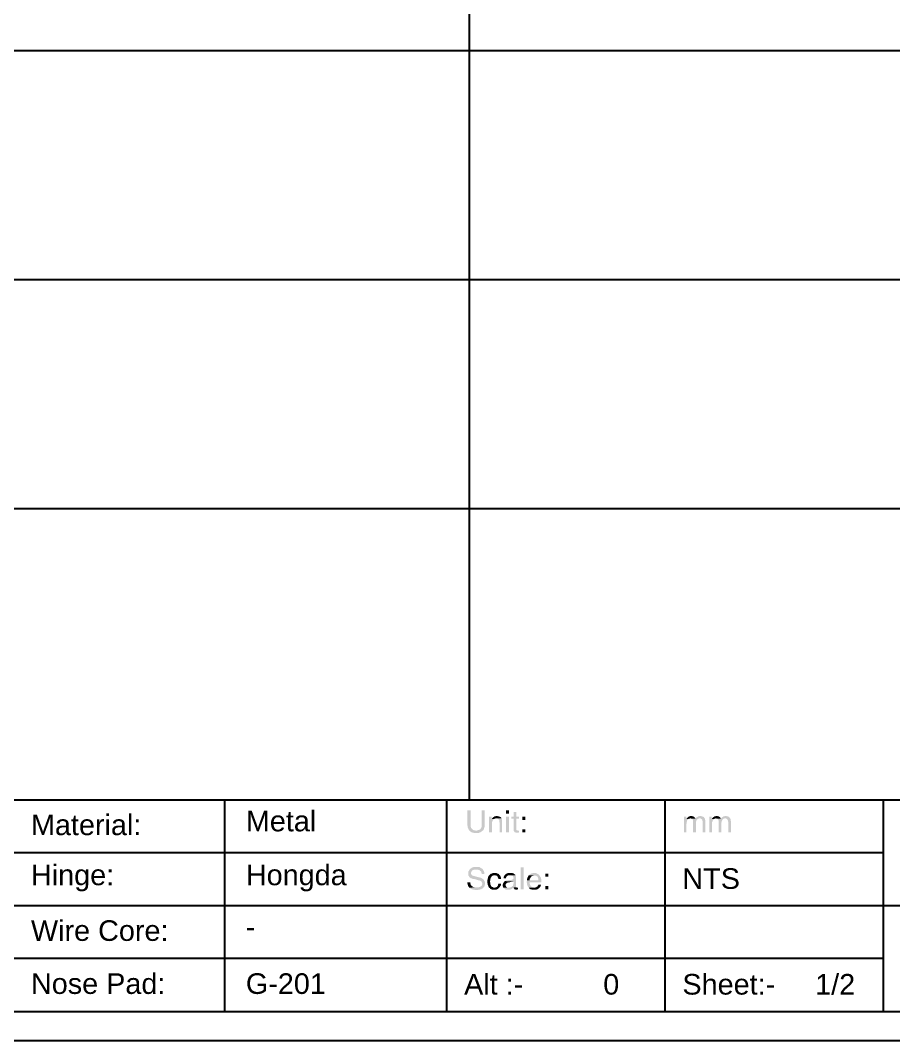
# Model space of a CAD drawing. Header units: inches. Extents: x 3613 to 8393, y -2205 to -794.
# Drawn here: x 3803.3 to 3930.4, y -2204.9 to -2056.4 of the extents above; entities that cross this region are included whole.
import ezdxf

# ---------------------------------------------------------------- set-up
doc = ezdxf.new("R2010")
doc.units = ezdxf.units.IN
doc.header["$MEASUREMENT"] = 0
doc.styles.get("Standard").update_dxf_attribs({"font": 'arial.ttf'})

msp = doc.modelspace()

# ---------------------------------------------------------------- hatches: boundary and pattern name
at = {"transparency": 33554559}
for points in [[(3868.805, -2171.348), (3868.353, -2171.348), (3868.353, -2173.56), (3868.398, -2173.65), (3868.398, -2173.83), (3868.444, -2173.921), (3868.489, -2174.011), (3868.489, -2174.101), (3868.534, -2174.146), (3868.579, -2174.191), (3868.624, -2174.282), (3869.617, -2174.282), (3869.527, -2174.282), (3869.437, -2174.237), (3869.256, -2174.237), (3869.211, -2174.191), (3869.121, -2174.146), (3869.075, -2174.101), (3869.03, -2174.056), (3868.985, -2174.011), (3868.94, -2173.966), (3868.895, -2173.875), (3868.895, -2173.83), (3868.85, -2173.74), (3868.805, -2173.65), (3868.805, -2173.379)], [(3870.881, -2171.348), (3870.429, -2171.348), (3870.429, -2173.379), (3870.429, -2173.695), (3870.384, -2173.785), (3870.384, -2173.83), (3870.339, -2173.921), (3870.294, -2173.966), (3870.249, -2174.056), (3870.204, -2174.101), (3870.114, -2174.146), (3870.068, -2174.191), (3869.978, -2174.191), (3869.888, -2174.237), (3869.798, -2174.237), (3869.707, -2174.282), (3868.624, -2174.282), (3868.669, -2174.327), (3868.714, -2174.372), (3868.805, -2174.417), (3868.85, -2174.462), (3868.94, -2174.507), (3868.985, -2174.552), (3869.075, -2174.552), (3869.166, -2174.598), (3869.256, -2174.598), (3869.346, -2174.643), (3869.978, -2174.643), (3870.068, -2174.598), (3870.159, -2174.552), (3870.204, -2174.552), (3870.294, -2174.507), (3870.339, -2174.462), (3870.429, -2174.417), (3870.475, -2174.372), (3870.565, -2174.327), (3870.565, -2174.282), (3870.655, -2174.237), (3870.7, -2174.146), (3870.745, -2174.101), (3870.745, -2174.011), (3870.79, -2173.921), (3870.836, -2173.875), (3870.836, -2173.785), (3870.881, -2173.695), (3870.881, -2173.379)], [(3871.874, -2172.251), (3871.513, -2172.251), (3871.513, -2174.552), (3871.919, -2174.552), (3871.919, -2173.334), (3871.919, -2173.108), (3871.964, -2173.018), (3871.964, -2172.928), (3872.009, -2172.883), (3872.054, -2172.792), (3872.099, -2172.747), (3872.099, -2172.747), (3872.144, -2172.657), (3872.19, -2172.612), (3871.874, -2172.567)], [(3872.596, -2172.16), (3872.506, -2172.16), (3872.415, -2172.206), (3872.325, -2172.206), (3872.235, -2172.251), (3872.19, -2172.296), (3872.099, -2172.341), (3872.054, -2172.386), (3871.964, -2172.476), (3871.874, -2172.567), (3872.19, -2172.612), (3872.28, -2172.567), (3872.37, -2172.567), (3872.415, -2172.522), (3873.318, -2172.522), (3873.273, -2172.431), (3873.228, -2172.386), (3873.182, -2172.341), (3873.137, -2172.296), (3873.047, -2172.251), (3872.957, -2172.251), (3872.912, -2172.206), (3872.821, -2172.206), (3872.731, -2172.16)], [(3873.318, -2172.522), (3872.506, -2172.522), (3872.596, -2172.522), (3872.686, -2172.567), (3872.776, -2172.567), (3872.867, -2172.612), (3872.912, -2172.657), (3872.912, -2172.702), (3872.957, -2172.747), (3873.002, -2172.792), (3873.002, -2173.018), (3873.047, -2173.108), (3873.047, -2174.552), (3873.408, -2174.552), (3873.408, -2172.747), (3873.363, -2172.657), (3873.363, -2172.567)], [(3874.401, -2171.799), (3874.401, -2171.348), (3873.995, -2171.348), (3873.995, -2171.799)], [(3874.401, -2174.552), (3874.401, -2172.251), (3873.995, -2172.251), (3873.995, -2174.552)], [(3875.484, -2171.574), (3875.078, -2171.574), (3875.078, -2172.251), (3874.762, -2172.251), (3874.762, -2172.567), (3875.078, -2172.567), (3875.078, -2174.282), (3875.123, -2174.372), (3875.168, -2174.417), (3875.168, -2174.462), (3875.213, -2174.507), (3875.259, -2174.552), (3875.349, -2174.552), (3875.439, -2174.598), (3875.71, -2174.598), (3875.845, -2174.552), (3875.845, -2174.282), (3875.71, -2174.282), (3875.62, -2174.237), (3875.529, -2174.237), (3875.484, -2174.191), (3875.484, -2172.567), (3875.845, -2172.567), (3875.845, -2172.251), (3875.484, -2172.251)], [(3876.793, -2172.747), (3876.793, -2172.251), (3876.342, -2172.251), (3876.342, -2172.747)], [(3900.217, -2172.251), (3899.856, -2172.251), (3899.856, -2174.552), (3900.217, -2174.552), (3900.217, -2173.334), (3900.262, -2173.244), (3900.262, -2173.063), (3900.307, -2172.973), (3900.307, -2172.883), (3900.352, -2172.792), (3900.397, -2172.747), (3900.442, -2172.702), (3900.533, -2172.612), (3900.217, -2172.567)], [(3900.939, -2172.16), (3900.803, -2172.16), (3900.713, -2172.206), (3900.668, -2172.206), (3900.578, -2172.251), (3900.487, -2172.296), (3900.442, -2172.341), (3900.352, -2172.431), (3900.307, -2172.476), (3900.217, -2172.567), (3900.533, -2172.612), (3900.578, -2172.567), (3900.668, -2172.567), (3900.758, -2172.522), (3900.849, -2172.522), (3901.525, -2172.476), (3901.48, -2172.431), (3901.435, -2172.341), (3901.39, -2172.341), (3901.345, -2172.296), (3901.255, -2172.251), (3901.21, -2172.206), (3901.119, -2172.206), (3901.029, -2172.16)], [(3901.525, -2172.476), (3900.849, -2172.522), (3900.894, -2172.522), (3900.984, -2172.567), (3901.571, -2172.522)], [(3902.202, -2172.16), (3902.112, -2172.16), (3902.067, -2172.206), (3901.977, -2172.206), (3901.887, -2172.251), (3901.841, -2172.296), (3901.751, -2172.341), (3901.661, -2172.386), (3901.616, -2172.476), (3901.571, -2172.522), (3900.984, -2172.567), (3901.074, -2172.567), (3901.119, -2172.657), (3901.119, -2172.657), (3901.164, -2172.702), (3901.21, -2172.792), (3901.21, -2174.552), (3901.616, -2174.552), (3901.616, -2173.018), (3901.661, -2172.928), (3901.661, -2172.837), (3901.706, -2172.792), (3901.751, -2172.702), (3901.796, -2172.702), (3901.841, -2172.612), (3901.932, -2172.567), (3901.977, -2172.567), (3902.067, -2172.522), (3902.157, -2172.522), (3902.879, -2172.476), (3902.834, -2172.431), (3902.789, -2172.386), (3902.789, -2172.341), (3902.699, -2172.296), (3902.654, -2172.251), (3902.564, -2172.251), (3902.518, -2172.206), (3902.428, -2172.206), (3902.338, -2172.16)], [(3902.879, -2172.476), (3902.157, -2172.522), (3902.293, -2172.522), (3902.338, -2172.567), (3902.428, -2172.612), (3902.473, -2172.657), (3902.518, -2172.702), (3902.564, -2172.792), (3902.564, -2172.883), (3902.609, -2172.973), (3902.609, -2174.552), (3902.97, -2174.552), (3902.97, -2172.928), (3902.97, -2172.747), (3902.925, -2172.657), (3902.925, -2172.567)], [(3903.918, -2172.251), (3903.556, -2172.251), (3903.556, -2174.552), (3903.963, -2174.552), (3903.963, -2173.063), (3904.008, -2172.973), (3904.053, -2172.883), (3904.053, -2172.792), (3904.098, -2172.747), (3904.188, -2172.702), (3904.233, -2172.612), (3903.918, -2172.567)], [(3904.64, -2172.16), (3904.504, -2172.16), (3904.459, -2172.206), (3904.369, -2172.206), (3904.279, -2172.251), (3904.233, -2172.296), (3904.143, -2172.341), (3904.053, -2172.431), (3904.008, -2172.476), (3903.918, -2172.567), (3904.233, -2172.612), (3904.324, -2172.567), (3904.369, -2172.567), (3904.459, -2172.522), (3904.549, -2172.522), (3905.226, -2172.476), (3905.181, -2172.431), (3905.136, -2172.341), (3905.136, -2172.341), (3905.046, -2172.296), (3905.001, -2172.251), (3904.91, -2172.206), (3904.82, -2172.206), (3904.73, -2172.16)], [(3905.226, -2172.476), (3904.549, -2172.522), (3904.594, -2172.522), (3904.685, -2172.567), (3905.271, -2172.522)], [(3905.948, -2172.16), (3905.858, -2172.16), (3905.768, -2172.206), (3905.678, -2172.206), (3905.587, -2172.251), (3905.542, -2172.296), (3905.452, -2172.341), (3905.407, -2172.386), (3905.317, -2172.476), (3905.271, -2172.522), (3904.685, -2172.567), (3904.775, -2172.567), (3904.82, -2172.657), (3904.82, -2172.657), (3904.865, -2172.702), (3904.91, -2172.792), (3904.91, -2174.552), (3905.317, -2174.552), (3905.317, -2173.108), (3905.362, -2173.018), (3905.362, -2172.928), (3905.407, -2172.837), (3905.452, -2172.792), (3905.452, -2172.702), (3905.497, -2172.702), (3905.542, -2172.612), (3905.633, -2172.567), (3905.723, -2172.567), (3905.768, -2172.522), (3905.858, -2172.522), (3906.58, -2172.476), (3906.535, -2172.431), (3906.49, -2172.386), (3906.49, -2172.341), (3906.445, -2172.296), (3906.355, -2172.251), (3906.31, -2172.251), (3906.219, -2172.206), (3906.129, -2172.206), (3906.039, -2172.16)], [(3906.58, -2172.476), (3905.858, -2172.522), (3905.994, -2172.522), (3906.084, -2172.567), (3906.129, -2172.612), (3906.174, -2172.657), (3906.219, -2172.702), (3906.264, -2172.792), (3906.264, -2172.883), (3906.31, -2172.973), (3906.31, -2174.552), (3906.716, -2174.552), (3906.716, -2172.928), (3906.716, -2172.928), (3906.671, -2172.837), (3906.671, -2172.657), (3906.625, -2172.567)], [(3876.793, -2174.552), (3876.793, -2174.101), (3876.342, -2174.101), (3876.342, -2174.552)], [(3868.714, -2179.923), (3868.669, -2179.968), (3868.624, -2180.059), (3868.579, -2180.149), (3868.534, -2180.194), (3868.489, -2180.284), (3868.489, -2180.781), (3868.534, -2180.871), (3868.579, -2180.916), (3868.624, -2181.006), (3868.669, -2181.052), (3868.669, -2181.097), (3868.76, -2181.142), (3868.805, -2181.187), (3868.895, -2181.232), (3868.985, -2181.232), (3869.075, -2181.277), (3869.166, -2181.322), (3869.256, -2181.322), (3869.798, -2181.458), (3869.888, -2181.503), (3870.023, -2181.503), (3870.114, -2181.548), (3870.204, -2181.593), (3870.249, -2181.593), (3870.339, -2181.638), (3870.384, -2181.683), (3870.384, -2181.683), (3870.429, -2181.774), (3870.475, -2181.819), (3870.475, -2181.909), (3870.52, -2181.999), (3870.52, -2182.09), (3870.475, -2182.135), (3870.475, -2182.225), (3870.429, -2182.315), (3870.339, -2182.36), (3870.294, -2182.405), (3870.294, -2182.405), (3870.204, -2182.451), (3870.159, -2182.496), (3870.068, -2182.496), (3869.978, -2182.541), (3869.707, -2182.541), (3868.624, -2182.586), (3868.714, -2182.631), (3868.76, -2182.676), (3868.85, -2182.721), (3868.895, -2182.767), (3868.985, -2182.812), (3869.03, -2182.857), (3869.121, -2182.857), (3869.211, -2182.902), (3869.391, -2182.902), (3869.482, -2182.947), (3869.888, -2182.947), (3869.978, -2182.902), (3870.159, -2182.902), (3870.204, -2182.857), (3870.294, -2182.857), (3870.384, -2182.812), (3870.429, -2182.767), (3870.52, -2182.721), (3870.565, -2182.676), (3870.61, -2182.676), (3870.655, -2182.631), (3870.7, -2182.541), (3870.79, -2182.496), (3870.836, -2182.405), (3870.836, -2182.36), (3870.881, -2182.27), (3870.881, -2182.18), (3870.926, -2182.09), (3870.926, -2181.864), (3870.881, -2181.774), (3870.881, -2181.683), (3870.836, -2181.593), (3870.79, -2181.548), (3870.79, -2181.458), (3870.7, -2181.413), (3870.7, -2181.413), (3870.655, -2181.367), (3870.61, -2181.322), (3870.52, -2181.277), (3870.475, -2181.232), (3870.384, -2181.187), (3870.294, -2181.142), (3870.204, -2181.142), (3870.068, -2181.097), (3869.527, -2180.961), (3869.527, -2180.961), (3869.391, -2180.916), (3869.301, -2180.916), (3869.211, -2180.871), (3869.121, -2180.826), (3869.075, -2180.826), (3869.03, -2180.781), (3868.985, -2180.736), (3868.94, -2180.69), (3868.895, -2180.6), (3868.895, -2180.375), (3868.94, -2180.284), (3868.985, -2180.194), (3869.03, -2180.149), (3869.075, -2180.104), (3869.121, -2180.059), (3869.166, -2180.013), (3869.256, -2180.013), (3869.346, -2179.968), (3869.617, -2179.968)], [(3869.617, -2179.562), (3869.391, -2179.562), (3869.301, -2179.607), (3869.211, -2179.607), (3869.121, -2179.652), (3869.075, -2179.652), (3868.985, -2179.698), (3868.94, -2179.743), (3868.85, -2179.788), (3868.805, -2179.833), (3868.76, -2179.878), (3868.714, -2179.923), (3869.617, -2179.968), (3869.888, -2179.968), (3869.978, -2180.013), (3870.068, -2180.013), (3870.114, -2180.059), (3870.204, -2180.104), (3870.204, -2180.149), (3870.294, -2180.194), (3870.339, -2180.239), (3870.384, -2180.329), (3870.384, -2180.42), (3870.429, -2180.51), (3870.429, -2180.6), (3870.836, -2180.6), (3870.836, -2180.42), (3870.79, -2180.329), (3870.79, -2180.239), (3870.745, -2180.149), (3870.7, -2180.104), (3870.655, -2180.013), (3870.61, -2179.968), (3870.565, -2179.878), (3870.475, -2179.833), (3870.475, -2179.833), (3870.384, -2179.743), (3870.339, -2179.743), (3870.249, -2179.698), (3870.159, -2179.652), (3870.114, -2179.607), (3869.933, -2179.607), (3869.843, -2179.562), (3869.752, -2179.562)], [(3876.116, -2182.857), (3876.116, -2179.652), (3876.522, -2179.652), (3876.522, -2182.857)], [(3871.558, -2180.781), (3871.467, -2180.871), (3871.422, -2180.916), (3871.422, -2181.006), (3871.377, -2181.052), (3871.332, -2181.142), (3871.332, -2181.232), (3871.287, -2181.322), (3871.287, -2181.413), (3871.242, -2181.503), (3871.242, -2181.864), (3871.287, -2181.954), (3871.287, -2182.135), (3871.332, -2182.225), (3871.377, -2182.315), (3871.377, -2182.405), (3871.422, -2182.451), (3871.467, -2182.541), (3871.513, -2182.586), (3872.28, -2182.586), (3872.144, -2182.586), (3872.099, -2182.541), (3872.009, -2182.496), (3871.919, -2182.496), (3871.874, -2182.405), (3871.829, -2182.36), (3871.783, -2182.315), (3871.738, -2182.225), (3871.738, -2182.18), (3871.693, -2182.09), (3871.693, -2181.909), (3871.648, -2181.774), (3871.648, -2181.593), (3871.693, -2181.503), (3871.693, -2181.322), (3871.738, -2181.232), (3871.738, -2181.142), (3871.783, -2181.097), (3871.829, -2181.052), (3871.829, -2181.006), (3871.919, -2180.961), (3871.964, -2180.871), (3872.054, -2180.826), (3872.099, -2180.826), (3872.19, -2180.781), (3872.28, -2180.781)], [(3872.325, -2180.465), (3872.054, -2180.465), (3871.964, -2180.51), (3871.874, -2180.555), (3871.783, -2180.555), (3871.738, -2180.6), (3871.648, -2180.69), (3871.603, -2180.736), (3871.558, -2180.781), (3872.37, -2180.781), (3872.46, -2180.826), (3872.551, -2180.826), (3872.641, -2180.871), (3872.686, -2180.916), (3872.731, -2181.006), (3872.776, -2181.052), (3872.821, -2181.142), (3872.867, -2181.232), (3872.867, -2181.322), (3873.228, -2181.322), (3873.228, -2181.097), (3873.182, -2181.052), (3873.182, -2180.961), (3873.137, -2180.871), (3873.092, -2180.826), (3873.047, -2180.736), (3872.957, -2180.69), (3872.957, -2180.645), (3872.912, -2180.6), (3872.821, -2180.555), (3872.731, -2180.555), (3872.686, -2180.51), (3872.596, -2180.465), (3872.415, -2180.465)], [(3875.349, -2180.781), (3874.536, -2180.781), (3874.717, -2180.781), (3874.762, -2180.826), (3874.852, -2180.826), (3874.943, -2180.871), (3874.988, -2180.916), (3875.033, -2181.006), (3875.033, -2181.097), (3875.078, -2181.187), (3875.078, -2181.187), (3875.033, -2181.277), (3875.033, -2181.322), (3874.988, -2181.367), (3874.898, -2181.413), (3874.852, -2181.413), (3874.762, -2181.458), (3874.266, -2181.503), (3874.13, -2181.548), (3874.04, -2181.548), (3873.95, -2181.593), (3873.905, -2181.593), (3873.814, -2181.638), (3875.078, -2181.683), (3875.078, -2181.999), (3875.033, -2182.09), (3875.033, -2182.225), (3874.988, -2182.315), (3874.898, -2182.36), (3874.852, -2182.405), (3874.807, -2182.451), (3874.762, -2182.496), (3874.672, -2182.541), (3874.582, -2182.541), (3874.491, -2182.586), (3873.589, -2182.586), (3873.634, -2182.676), (3873.724, -2182.721), (3873.769, -2182.767), (3873.814, -2182.812), (3873.905, -2182.857), (3873.995, -2182.902), (3874.536, -2182.902), (3874.582, -2182.857), (3874.672, -2182.857), (3874.762, -2182.812), (3874.852, -2182.767), (3874.898, -2182.721), (3874.988, -2182.631), (3874.988, -2182.631), (3875.078, -2182.541), (3875.484, -2182.541), (3875.439, -2182.451), (3875.439, -2181.006), (3875.394, -2180.916), (3875.394, -2180.826)], [(3874.582, -2180.465), (3874.266, -2180.465), (3874.175, -2180.51), (3874.085, -2180.555), (3874.04, -2180.555), (3873.95, -2180.6), (3873.905, -2180.645), (3873.859, -2180.69), (3873.814, -2180.736), (3873.769, -2180.781), (3873.724, -2180.871), (3873.679, -2180.961), (3873.634, -2181.052), (3873.634, -2181.232), (3873.995, -2181.232), (3873.995, -2181.097), (3874.04, -2181.006), (3874.085, -2180.961), (3874.13, -2180.871), (3874.175, -2180.871), (3874.266, -2180.826), (3874.356, -2180.781), (3875.349, -2180.781), (3875.304, -2180.69), (3875.213, -2180.645), (3875.168, -2180.6), (3875.123, -2180.555), (3875.033, -2180.51), (3874.988, -2180.51), (3874.898, -2180.465), (3874.672, -2180.465)], [(3878.102, -2180.465), (3877.876, -2180.465), (3877.786, -2180.51), (3877.696, -2180.51), (3877.605, -2180.555), (3877.56, -2180.6), (3877.47, -2180.645), (3877.425, -2180.69), (3877.335, -2180.736), (3877.29, -2180.781), (3878.102, -2180.826), (3878.282, -2180.826), (3878.373, -2180.871), (3878.418, -2180.916), (3878.508, -2180.961), (3878.553, -2181.006), (3878.553, -2181.006), (3878.598, -2181.097), (3878.643, -2181.142), (3878.643, -2181.232), (3878.689, -2181.322), (3878.689, -2181.503), (3877.425, -2181.503), (3877.019, -2181.548), (3877.019, -2181.638), (3876.974, -2181.728), (3876.974, -2181.819), (3877.019, -2181.909), (3877.019, -2182.09), (3877.064, -2182.18), (3877.064, -2182.27), (3877.109, -2182.315), (3877.154, -2182.405), (3877.199, -2182.496), (3877.244, -2182.541), (3877.29, -2182.586), (3878.102, -2182.586), (3878.012, -2182.586), (3877.921, -2182.541), (3877.831, -2182.541), (3877.741, -2182.496), (3877.696, -2182.451), (3877.605, -2182.405), (3877.56, -2182.36), (3877.56, -2182.315), (3877.515, -2182.27), (3877.47, -2182.18), (3877.47, -2182.135), (3877.425, -2182.044), (3877.425, -2181.819), (3879.095, -2181.819), (3879.095, -2181.322), (3879.05, -2181.232), (3879.05, -2181.142), (3879.005, -2181.052), (3878.959, -2181.006), (3878.914, -2180.916), (3878.869, -2180.871), (3878.824, -2180.781), (3878.779, -2180.736), (3878.734, -2180.69), (3878.643, -2180.645), (3878.598, -2180.6), (3878.508, -2180.555), (3878.463, -2180.51), (3878.373, -2180.51), (3878.282, -2180.465), (3878.192, -2180.465)], [(3877.29, -2180.781), (3877.29, -2180.826), (3877.199, -2180.916), (3877.199, -2180.961), (3877.154, -2181.052), (3877.109, -2181.097), (3877.064, -2181.187), (3877.064, -2181.277), (3877.019, -2181.367), (3877.019, -2181.548), (3877.425, -2181.503), (3877.425, -2181.322), (3877.47, -2181.232), (3877.515, -2181.187), (3877.56, -2181.097), (3877.605, -2181.052), (3877.605, -2181.006), (3877.696, -2180.961), (3877.741, -2180.871), (3877.831, -2180.871), (3877.921, -2180.826), (3878.102, -2180.826)], [(3880.133, -2181.006), (3880.133, -2180.555), (3879.682, -2180.555), (3879.682, -2181.006)], [(3868.76, -2181.819), (3868.353, -2181.819), (3868.353, -2181.999), (3868.398, -2182.09), (3868.398, -2182.18), (3868.444, -2182.225), (3868.444, -2182.315), (3868.489, -2182.405), (3868.534, -2182.451), (3868.579, -2182.541), (3868.624, -2182.586), (3869.707, -2182.541), (3869.391, -2182.541), (3869.301, -2182.496), (3869.211, -2182.496), (3869.166, -2182.451), (3869.075, -2182.405), (3869.03, -2182.36), (3868.985, -2182.36), (3868.94, -2182.315), (3868.895, -2182.225), (3868.85, -2182.18), (3868.805, -2182.09), (3868.805, -2181.999), (3868.76, -2181.909)], [(3873.228, -2181.999), (3872.867, -2181.999), (3872.867, -2182.044), (3872.821, -2182.135), (3872.821, -2182.225), (3872.776, -2182.315), (3872.731, -2182.36), (3872.686, -2182.451), (3872.596, -2182.496), (3872.551, -2182.541), (3872.46, -2182.541), (3872.37, -2182.586), (3871.513, -2182.586), (3871.558, -2182.631), (3871.648, -2182.676), (3871.693, -2182.767), (3871.783, -2182.812), (3871.829, -2182.812), (3871.919, -2182.857), (3872.009, -2182.902), (3872.551, -2182.902), (3872.641, -2182.857), (3872.731, -2182.812), (3872.821, -2182.767), (3872.867, -2182.721), (3872.912, -2182.676), (3872.957, -2182.631), (3873.002, -2182.586), (3873.047, -2182.541), (3873.092, -2182.451), (3873.137, -2182.36), (3873.182, -2182.315), (3873.228, -2182.225), (3873.228, -2182.135)], [(3873.814, -2181.638), (3873.769, -2181.683), (3873.679, -2181.728), (3873.679, -2181.774), (3873.634, -2181.819), (3873.589, -2181.909), (3873.544, -2181.954), (3873.544, -2182.044), (3873.498, -2182.135), (3873.498, -2182.36), (3873.544, -2182.451), (3873.544, -2182.541), (3873.589, -2182.586), (3874.311, -2182.586), (3874.175, -2182.586), (3874.085, -2182.541), (3874.04, -2182.496), (3873.995, -2182.451), (3873.95, -2182.36), (3873.905, -2182.27), (3873.905, -2182.135), (3873.95, -2182.044), (3873.995, -2181.999), (3874.04, -2181.954), (3874.085, -2181.909), (3874.175, -2181.864), (3874.266, -2181.864), (3874.356, -2181.819), (3874.446, -2181.819), (3874.807, -2181.728), (3874.988, -2181.728), (3875.078, -2181.683)], [(3875.484, -2182.541), (3875.078, -2182.541), (3875.078, -2182.631), (3875.574, -2182.586), (3875.574, -2182.586)], [(3875.71, -2182.586), (3875.574, -2182.586), (3875.078, -2182.631), (3875.123, -2182.721), (3875.168, -2182.767), (3875.168, -2182.767), (3875.213, -2182.857), (3875.304, -2182.857), (3875.394, -2182.902), (3875.574, -2182.902), (3875.62, -2182.857), (3875.71, -2182.857)], [(3879.095, -2182.135), (3878.689, -2182.135), (3878.689, -2182.18), (3878.643, -2182.27), (3878.598, -2182.315), (3878.553, -2182.405), (3878.463, -2182.451), (3878.418, -2182.496), (3878.328, -2182.541), (3878.282, -2182.541), (3878.192, -2182.586), (3877.29, -2182.586), (3877.335, -2182.676), (3877.38, -2182.721), (3877.47, -2182.767), (3877.515, -2182.812), (3877.605, -2182.857), (3877.696, -2182.857), (3877.786, -2182.902), (3878.373, -2182.902), (3878.418, -2182.857), (3878.508, -2182.857), (3878.598, -2182.812), (3878.643, -2182.767), (3878.734, -2182.721), (3878.779, -2182.676), (3878.824, -2182.586), (3878.914, -2182.541), (3878.959, -2182.451), (3879.005, -2182.405), (3879.005, -2182.315), (3879.05, -2182.225)], [(3880.133, -2182.857), (3880.133, -2182.36), (3879.682, -2182.36), (3879.682, -2182.857)]]:
    msp.add_hatch(color=256, dxfattribs=at).paths.add_polyline_path(points)

# ---------------------------------------------------------------- linework, layer by layer
for p, q in [((3868.628, -1913.853), (3868.628, -2169.814)), ((3632.745, -2060.713), (4029.183, -2060.713)), ((3632.745, -2094.055), (4029.183, -2094.055)), ((3632.745, -2127.397), (4029.183, -2127.397)), ((3619.928, -2200.594), (4029.183, -2200.594))]:
    msp.add_line(p, q)
msp.add_lwpolyline([(4033.221, -2204.853), (4033.221, -1907.853), (3613.221, -1907.853), (3613.221, -2204.853)], close=True)
for points in [[(3632.745, -2169.814), (4029.183, -2169.814)], [(3833.015, -2169.814), (3833.015, -2200.594)], [(3865.329, -2169.814), (3865.329, -2200.594)], [(3897.103, -2169.814), (3897.103, -2200.594)], [(3928.876, -2169.814), (3928.876, -2200.594)], [(3632.745, -2177.486), (3928.876, -2177.486)], [(3632.745, -2185.204), (3981.816, -2185.204)], [(3632.745, -2192.876), (3928.876, -2192.876)]]:
    msp.add_lwpolyline(points)

# ---------------------------------------------------------------- texts
at = {"width": 34.34827, "attachment_point": 5}
for s, insert, char_height in [('\\pxql;Material:', (3822.003, -2173.471), 2.99966), ('\\pxql;Metal ', (3853.279, -2172.916), 2.99966), ('\\pxql;Hinge:', (3822.003, -2181.189), 2.99966), ('\\pxql;Hongda', (3853.279, -2181.189), 2.99966), ('\\pxql;NTS', (3916.82, -2181.288), 2.9997), ('\\pxql; Wire Core:', (3820.835, -2188.861), 2.99966), ('\\pxql;-', (3853.279, -2188.306), 2.9997), ('\\pxql;Nose Pad:', (3822.003, -2196.579), 2.99966), ('\\pxql;G-201', (3853.279, -2196.579), 2.99966), ('\\pxql;Alt :-          0', (3885.046, -2196.678), 2.99966), ('\\pxql;Sheet:-     1/2', (3916.82, -2196.678), 2.99966)]:
    msp.add_mtext(s, dxfattribs=dict(at, insert=insert, char_height=char_height))

doc.saveas('drawing.dxf')
